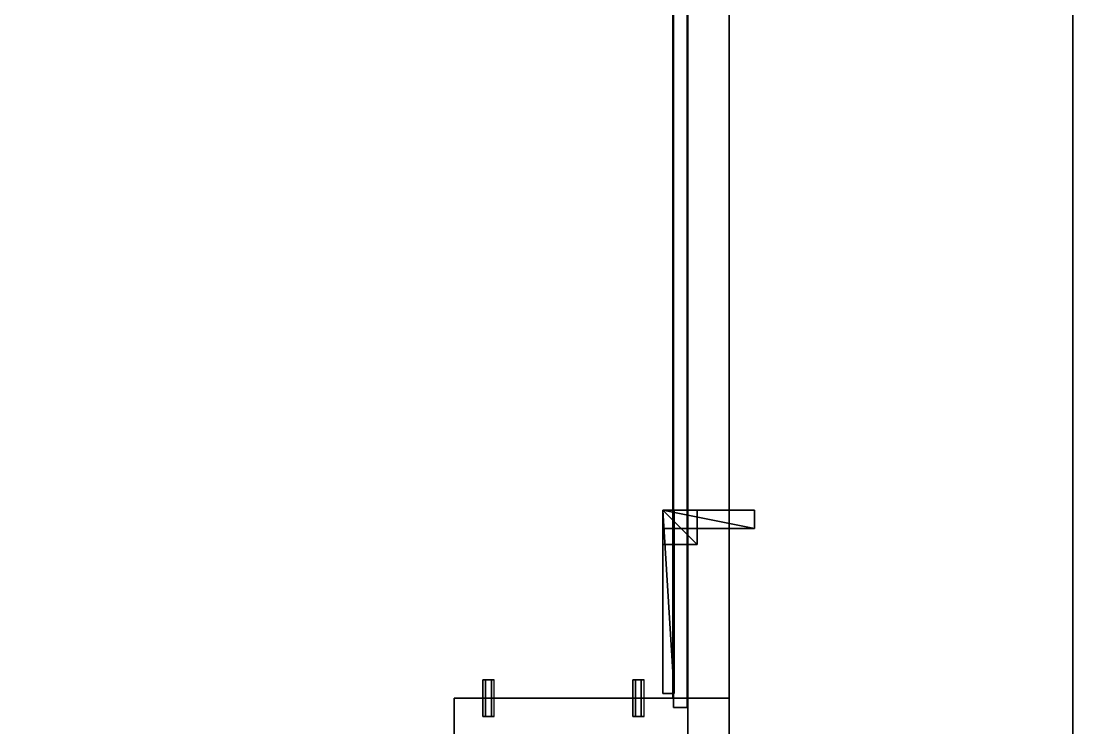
# Model space of a CAD drawing. Extents: x 0 to 4068, y -150 to 4325.
# Drawn here: x 3609 to 4068, y 125 to 433.5 of the extents above; entities that cross this region are included whole.
import ezdxf

# ---------------------------------------------------------------- set-up
doc = ezdxf.new("R2010")
doc.units = 0
for name, color, linetype in [('LAYER0', 7, 'CONTINUOUS'), ('LAYER197', 7, 'CONTINUOUS'), ('LAYER202', 7, 'CONTINUOUS'), ('LAYER219', 2, 'CONTINUOUS'), ('LAYER220', 7, 'CONTINUOUS'), ('LAYER221', 253, 'CONTINUOUS'), ('LAYER222', 253, 'CONTINUOUS'), ('LAYER223', 253, 'CONTINUOUS'), ('LAYER224', 253, 'CONTINUOUS'), ('LAYER225', 253, 'CONTINUOUS'), ('LAYER226', 253, 'CONTINUOUS'), ('LAYER235', 7, 'CONTINUOUS'), ('LAYER237', 7, 'CONTINUOUS'), ('LAYER241', 7, 'CONTINUOUS'), ('LAYER248', 254, 'CONTINUOUS'), ('LAYER249', 254, 'CONTINUOUS'), ('LAYER361', 7, 'CONTINUOUS'), ('LAYER40', 7, 'CONTINUOUS'), ('LAYER410', 45, 'CONTINUOUS'), ('LAYER411', 45, 'CONTINUOUS'), ('LAYER42', 7, 'CONTINUOUS'), ('LAYER44', 7, 'CONTINUOUS'), ('LAYER48', 7, 'CONTINUOUS'), ('LAYER51', 7, 'CONTINUOUS'), ('LAYER68', 2, 'CONTINUOUS'), ('LAYER69', 7, 'CONTINUOUS'), ('LAYER70', 253, 'CONTINUOUS'), ('LAYER71', 253, 'CONTINUOUS'), ('LAYER72', 253, 'CONTINUOUS'), ('LAYER73', 253, 'CONTINUOUS'), ('LAYER74', 253, 'CONTINUOUS'), ('LAYER75', 253, 'CONTINUOUS'), ('LAYER824', 45, 'CONTINUOUS'), ('LAYER84', 7, 'CONTINUOUS'), ('LAYER91', 254, 'CONTINUOUS'), ('LAYER92', 254, 'CONTINUOUS')]:
    doc.layers.add(name, color=color, linetype=linetype)

msp = doc.modelspace()

# ---------------------------------------------------------------- linework, layer by layer
at = {"layer": 'LAYER0', "invisible_edges": 1}
for points in [[(4068, 4325, -5), (0, -150, -5), (0, 4325, -5), (4068, 4325, -5)], [(0, -150, -5), (4068, 4325, -5), (4068, -150, -5), (0, -150, -5)], [(4068, -150), (0, 4325), (0, -150), (4068, -150)], [(0, 4325), (4068, -150), (4068, 4325), (0, 4325)], [(4068, 4325, -5), (4068, -150), (4068, -150, -5), (4068, 4325, -5)], [(4068, -150), (4068, 4325, -5), (4068, 4325), (4068, -150)]]:
    msp.add_3dface(points, dxfattribs=at)
at = {"layer": 'LAYER197', "invisible_edges": 1}
for points in [[(3518, 891, 169), (3918, 0, 169), (3918, 891, 169), (3518, 891, 169)], [(3918, 0, 169), (3518, 891, 169), (3518, 0, 169), (3918, 0, 169)], [(3518, 0, 151), (3918, 891, 151), (3918, 0, 151), (3518, 0, 151)], [(3918, 891, 151), (3518, 0, 151), (3518, 891, 151), (3918, 891, 151)], [(3918, 891, 151), (3918, 0, 169), (3918, 0, 151), (3918, 891, 151)], [(3918, 0, 169), (3918, 891, 151), (3918, 891, 169), (3918, 0, 169)]]:
    msp.add_3dface(points, dxfattribs=at)
at = {"layer": 'LAYER202', "invisible_edges": 1}
for points in [[(3918, 138, 169), (3798, 138, 875), (3918, 138, 875), (3918, 138, 169)], [(3798, 138, 875), (3918, 138, 169), (3798, 138, 169), (3798, 138, 875)], [(3918, 120, 875), (3798, 138, 875), (3798, 120, 875), (3918, 120, 875)], [(3798, 138, 875), (3918, 120, 875), (3918, 138, 875), (3798, 138, 875)], [(3798, 120, 169), (3798, 138, 875), (3798, 138, 169), (3798, 120, 169)], [(3798, 138, 875), (3798, 120, 169), (3798, 120, 875), (3798, 138, 875)], [(3918, 138, 169), (3798, 120, 169), (3798, 138, 169), (3918, 138, 169)], [(3798, 120, 169), (3918, 138, 169), (3918, 120, 169), (3798, 120, 169)], [(3918, 120, 875), (3918, 138, 169), (3918, 138, 875), (3918, 120, 875)], [(3918, 138, 169), (3918, 120, 875), (3918, 120, 169), (3918, 138, 169)]]:
    msp.add_3dface(points, dxfattribs=at)
at = {"layer": 'LAYER219'}
for points in [[(3889, 140, 834), (3894, 140, 834), (3889, 220, 834), (3889, 140, 834)], [(3889, 220, 834), (3894, 140, 834), (3894, 220, 834), (3889, 220, 834)], [(3889, 220, 834), (3894, 220, 834), (3889, 220, 811), (3889, 220, 834)], [(3889, 220, 811), (3894, 220, 834), (3894, 220, 811), (3889, 220, 811)], [(3889, 140, 834), (3889, 220, 834), (3889, 140, 811), (3889, 140, 834)], [(3889, 140, 811), (3889, 220, 834), (3889, 220, 811), (3889, 140, 811)], [(3889, 140, 811), (3889, 220, 811), (3894, 140, 811), (3889, 140, 811)], [(3894, 140, 811), (3889, 220, 811), (3894, 220, 811), (3894, 140, 811)], [(3894, 140, 811), (3894, 220, 811), (3894, 140, 834), (3894, 140, 811)], [(3894, 140, 834), (3894, 220, 811), (3894, 220, 834), (3894, 140, 834)], [(3889, 140, 811), (3894, 140, 811), (3889, 140, 834), (3889, 140, 811)], [(3889, 140, 834), (3894, 140, 811), (3894, 140, 834), (3889, 140, 834)]]:
    msp.add_3dface(points, dxfattribs=at)
at = {"layer": 'LAYER220', "invisible_edges": 1}
for points in [[(3889, 220, 811), (3889, 140, 834), (3889, 220, 834), (3889, 220, 811)], [(3889, 140, 834), (3889, 220, 811), (3889, 140, 811), (3889, 140, 834)], [(3894, 220, 834), (3889, 140, 834), (3894, 140, 834), (3894, 220, 834)], [(3889, 140, 834), (3894, 220, 834), (3889, 220, 834), (3889, 140, 834)], [(3889, 220, 811), (3894, 140, 811), (3889, 140, 811), (3889, 220, 811)], [(3894, 140, 811), (3889, 220, 811), (3894, 220, 811), (3894, 140, 811)], [(3894, 220, 834), (3889, 220, 811), (3889, 220, 834), (3894, 220, 834)], [(3889, 220, 811), (3894, 220, 834), (3894, 220, 811), (3889, 220, 811)], [(3894, 140, 811), (3894, 220, 834), (3894, 140, 834), (3894, 140, 811)], [(3894, 220, 834), (3894, 140, 811), (3894, 220, 811), (3894, 220, 834)], [(3894, 140, 811), (3889, 140, 834), (3889, 140, 811), (3894, 140, 811)], [(3889, 140, 834), (3894, 140, 811), (3894, 140, 834), (3889, 140, 834)]]:
    msp.add_3dface(points, dxfattribs=at)
at = {"layer": 'LAYER221'}
for points in [[(3889, 205, 834), (3904, 205, 834), (3889, 220, 834), (3889, 205, 834)], [(3889, 220, 834), (3904, 205, 834), (3904, 220, 834), (3889, 220, 834)], [(3889, 220, 834), (3904, 220, 834), (3889, 220, 819), (3889, 220, 834)], [(3889, 220, 819), (3904, 220, 834), (3904, 220, 819), (3889, 220, 819)], [(3889, 205, 834), (3889, 220, 834), (3889, 205, 819), (3889, 205, 834)], [(3889, 205, 819), (3889, 220, 834), (3889, 220, 819), (3889, 205, 819)], [(3889, 205, 819), (3889, 220, 819), (3904, 205, 819), (3889, 205, 819)], [(3904, 205, 819), (3889, 220, 819), (3904, 220, 819), (3904, 205, 819)], [(3904, 205, 819), (3904, 220, 819), (3904, 205, 834), (3904, 205, 819)], [(3904, 205, 834), (3904, 220, 819), (3904, 220, 834), (3904, 205, 834)], [(3889, 205, 819), (3904, 205, 819), (3889, 205, 834), (3889, 205, 819)], [(3889, 205, 834), (3904, 205, 819), (3904, 205, 834), (3889, 205, 834)]]:
    msp.add_3dface(points, dxfattribs=at)
at = {"layer": 'LAYER222'}
for points in [[(3889, 205, 834), (3904, 205, 834), (3889, 220, 834), (3889, 205, 834)], [(3889, 220, 834), (3904, 205, 834), (3904, 220, 834), (3889, 220, 834)], [(3889, 220, 834), (3904, 220, 834), (3889, 220, 819), (3889, 220, 834)], [(3889, 220, 819), (3904, 220, 834), (3904, 220, 819), (3889, 220, 819)], [(3889, 205, 834), (3889, 220, 834), (3889, 205, 819), (3889, 205, 834)], [(3889, 205, 819), (3889, 220, 834), (3889, 220, 819), (3889, 205, 819)], [(3889, 205, 819), (3889, 220, 819), (3904, 205, 819), (3889, 205, 819)], [(3904, 205, 819), (3889, 220, 819), (3904, 220, 819), (3904, 205, 819)], [(3904, 205, 819), (3904, 220, 819), (3904, 205, 834), (3904, 205, 819)], [(3904, 205, 834), (3904, 220, 819), (3904, 220, 834), (3904, 205, 834)], [(3889, 205, 819), (3904, 205, 819), (3889, 205, 834), (3889, 205, 819)], [(3889, 205, 834), (3904, 205, 819), (3904, 205, 834), (3889, 205, 834)]]:
    msp.add_3dface(points, dxfattribs=at)
at = {"layer": 'LAYER223'}
for points in [[(3889, 205, 834), (3904, 205, 834), (3889, 220, 834), (3889, 205, 834)], [(3889, 220, 834), (3904, 205, 834), (3904, 220, 834), (3889, 220, 834)], [(3889, 220, 834), (3904, 220, 834), (3889, 220, 819), (3889, 220, 834)], [(3889, 220, 819), (3904, 220, 834), (3904, 220, 819), (3889, 220, 819)], [(3889, 205, 834), (3889, 220, 834), (3889, 205, 819), (3889, 205, 834)], [(3889, 205, 819), (3889, 220, 834), (3889, 220, 819), (3889, 205, 819)], [(3889, 205, 819), (3889, 220, 819), (3904, 205, 819), (3889, 205, 819)], [(3904, 205, 819), (3889, 220, 819), (3904, 220, 819), (3904, 205, 819)], [(3904, 205, 819), (3904, 220, 819), (3904, 205, 834), (3904, 205, 819)], [(3904, 205, 834), (3904, 220, 819), (3904, 220, 834), (3904, 205, 834)], [(3889, 205, 819), (3904, 205, 819), (3889, 205, 834), (3889, 205, 819)], [(3889, 205, 834), (3904, 205, 819), (3904, 205, 834), (3889, 205, 834)]]:
    msp.add_3dface(points, dxfattribs=at)
at = {"layer": 'LAYER224'}
for points in [[(3889, 205, 834), (3904, 205, 834), (3889, 220, 834), (3889, 205, 834)], [(3889, 220, 834), (3904, 205, 834), (3904, 220, 834), (3889, 220, 834)], [(3889, 220, 834), (3904, 220, 834), (3889, 220, 819), (3889, 220, 834)], [(3889, 220, 819), (3904, 220, 834), (3904, 220, 819), (3889, 220, 819)], [(3889, 205, 834), (3889, 220, 834), (3889, 205, 819), (3889, 205, 834)], [(3889, 205, 819), (3889, 220, 834), (3889, 220, 819), (3889, 205, 819)], [(3889, 205, 819), (3889, 220, 819), (3904, 205, 819), (3889, 205, 819)], [(3904, 205, 819), (3889, 220, 819), (3904, 220, 819), (3904, 205, 819)], [(3904, 205, 819), (3904, 220, 819), (3904, 205, 834), (3904, 205, 819)], [(3904, 205, 834), (3904, 220, 819), (3904, 220, 834), (3904, 205, 834)], [(3889, 205, 819), (3904, 205, 819), (3889, 205, 834), (3889, 205, 819)], [(3889, 205, 834), (3904, 205, 819), (3904, 205, 834), (3889, 205, 834)]]:
    msp.add_3dface(points, dxfattribs=at)
at = {"layer": 'LAYER225'}
for points in [[(3889, 212, 834), (3929, 212, 834), (3889, 220, 834), (3889, 212, 834)], [(3889, 220, 834), (3929, 212, 834), (3929, 220, 834), (3889, 220, 834)], [(3889, 220, 834), (3929, 220, 834), (3889, 220, 826), (3889, 220, 834)], [(3889, 220, 826), (3929, 220, 834), (3929, 220, 826), (3889, 220, 826)], [(3889, 212, 834), (3889, 220, 834), (3889, 212, 826), (3889, 212, 834)], [(3889, 212, 826), (3889, 220, 834), (3889, 220, 826), (3889, 212, 826)], [(3889, 212, 826), (3889, 220, 826), (3929, 212, 826), (3889, 212, 826)], [(3929, 212, 826), (3889, 220, 826), (3929, 220, 826), (3929, 212, 826)], [(3929, 212, 826), (3929, 220, 826), (3929, 212, 834), (3929, 212, 826)], [(3929, 212, 834), (3929, 220, 826), (3929, 220, 834), (3929, 212, 834)], [(3889, 212, 826), (3929, 212, 826), (3889, 212, 834), (3889, 212, 826)], [(3889, 212, 834), (3929, 212, 826), (3929, 212, 834), (3889, 212, 834)]]:
    msp.add_3dface(points, dxfattribs=at)
at = {"layer": 'LAYER226'}
for points in [[(3889, 140, 834), (3894, 140, 834), (3889, 220, 834), (3889, 140, 834)], [(3889, 220, 834), (3894, 140, 834), (3894, 220, 834), (3889, 220, 834)], [(3889, 220, 834), (3894, 220, 834), (3889, 220, 818), (3889, 220, 834)], [(3889, 220, 818), (3894, 220, 834), (3894, 220, 818), (3889, 220, 818)], [(3889, 140, 834), (3889, 220, 834), (3889, 140, 818), (3889, 140, 834)], [(3889, 140, 818), (3889, 220, 834), (3889, 220, 818), (3889, 140, 818)], [(3889, 140, 818), (3889, 220, 818), (3894, 140, 818), (3889, 140, 818)], [(3894, 140, 818), (3889, 220, 818), (3894, 220, 818), (3894, 140, 818)], [(3894, 140, 818), (3894, 220, 818), (3894, 140, 834), (3894, 140, 818)], [(3894, 140, 834), (3894, 220, 818), (3894, 220, 834), (3894, 140, 834)], [(3889, 140, 818), (3894, 140, 818), (3889, 140, 834), (3889, 140, 818)], [(3889, 140, 834), (3894, 140, 818), (3894, 140, 834), (3889, 140, 834)]]:
    msp.add_3dface(points, dxfattribs=at)
at = {"layer": 'LAYER235', "invisible_edges": 1}
for points in [[(3893.7, 895, 874.5), (3899.7, 134, 874.5), (3899.7, 895, 874.5), (3893.7, 895, 874.5)], [(3899.7, 134, 874.5), (3893.7, 895, 874.5), (3893.7, 134, 874.5), (3899.7, 134, 874.5)], [(3893.7, 134, 165), (3899.7, 895, 165), (3899.7, 134, 165), (3893.7, 134, 165)], [(3899.7, 895, 165), (3893.7, 134, 165), (3893.7, 895, 165), (3899.7, 895, 165)], [(3893.7, 895, 874.5), (3893.7, 134, 165), (3893.7, 134, 874.5), (3893.7, 895, 874.5)], [(3893.7, 134, 165), (3893.7, 895, 874.5), (3893.7, 895, 165), (3893.7, 134, 165)], [(3899.7, 895, 165), (3899.7, 134, 874.5), (3899.7, 134, 165), (3899.7, 895, 165)], [(3899.7, 134, 874.5), (3899.7, 895, 165), (3899.7, 895, 874.5), (3899.7, 134, 874.5)], [(3893.7, 134, 165), (3899.7, 134, 874.5), (3893.7, 134, 874.5), (3893.7, 134, 165)], [(3899.7, 134, 874.5), (3893.7, 134, 165), (3899.7, 134, 165), (3899.7, 134, 874.5)]]:
    msp.add_3dface(points, dxfattribs=at)
at = {"layer": 'LAYER237', "invisible_edges": 1}
for points in [[(3900, 891, 874.5), (3918, 138, 874.5), (3918, 891, 874.5), (3900, 891, 874.5)], [(3918, 138, 874.5), (3900, 891, 874.5), (3900, 138, 874.5), (3918, 138, 874.5)], [(3900, 138, 754.5), (3918, 891, 754.5), (3918, 138, 754.5), (3900, 138, 754.5)], [(3918, 891, 754.5), (3900, 138, 754.5), (3900, 891, 754.5), (3918, 891, 754.5)], [(3900, 891, 874.5), (3900, 138, 754.5), (3900, 138, 874.5), (3900, 891, 874.5)], [(3900, 138, 754.5), (3900, 891, 874.5), (3900, 891, 754.5), (3900, 138, 754.5)], [(3918, 891, 754.5), (3918, 138, 874.5), (3918, 138, 754.5), (3918, 891, 754.5)], [(3918, 138, 874.5), (3918, 891, 754.5), (3918, 891, 874.5), (3918, 138, 874.5)], [(3900, 138, 754.5), (3918, 138, 874.5), (3900, 138, 874.5), (3900, 138, 754.5)], [(3918, 138, 874.5), (3900, 138, 754.5), (3918, 138, 754.5), (3918, 138, 874.5)]]:
    msp.add_3dface(points, dxfattribs=at)
at = {"layer": 'LAYER241'}
for points, invisible_edges in [([(3893.4, 891, 503.5), (3798, 138, 503.5), (3538, 891, 503.5), (3893.4, 891, 503.5)], 3), ([(3538, 891, 503.5), (3798, 138, 503.5), (3538, 380, 503.5), (3538, 891, 503.5)], 3), ([(3538, 891, 521.5), (3893.4, 138, 521.5), (3893.4, 891, 521.5), (3538, 891, 521.5)], 1), ([(3893.4, 138, 521.5), (3538, 891, 521.5), (3798, 138, 521.5), (3893.4, 138, 521.5)], 3), ([(3798, 138, 521.5), (3538, 891, 521.5), (3798, 24.6, 521.5), (3798, 138, 521.5)], 3), ([(3798, 24.6, 521.5), (3538, 891, 521.5), (3538, 380, 521.5), (3798, 24.6, 521.5)], 5), ([(3798, 138, 503.5), (3893.4, 891, 503.5), (3893.4, 138, 503.5), (3798, 138, 503.5)], 1), ([(3893.4, 138, 521.5), (3893.4, 891, 503.5), (3893.4, 891, 521.5), (3893.4, 138, 521.5)], 1), ([(3893.4, 891, 503.5), (3893.4, 138, 521.5), (3893.4, 138, 503.5), (3893.4, 891, 503.5)], 1), ([(3798, 138, 503.5), (3081, 24.6, 503.5), (3538, 380, 503.5), (3798, 138, 503.5)], 7), ([(3798, 24.6, 521.5), (3538, 380, 521.5), (3081, 24.6, 521.5), (3798, 24.6, 521.5)], 3), ([(3081, 24.6, 503.5), (3798, 138, 503.5), (3798, 24.6, 503.5), (3081, 24.6, 503.5)], 1), ([(3893.4, 138, 521.5), (3798, 138, 503.5), (3893.4, 138, 503.5), (3893.4, 138, 521.5)], 1), ([(3798, 138, 503.5), (3893.4, 138, 521.5), (3798, 138, 521.5), (3798, 138, 503.5)], 1), ([(3798, 24.6, 521.5), (3798, 138, 503.5), (3798, 138, 521.5), (3798, 24.6, 521.5)], 1), ([(3798, 138, 503.5), (3798, 24.6, 521.5), (3798, 24.6, 503.5), (3798, 138, 503.5)], 1)]:
    msp.add_3dface(points, dxfattribs=dict(at, invisible_edges=invisible_edges))
at = {"layer": 'LAYER248'}
for points in [[(3880.9, 146, 501), (3875.9, 146, 501), (3877.15, 146, 503.165), (3879.65, 146, 503.165)], [(3880.9, 146, 501), (3879.65, 146, 498.8349), (3877.15, 146, 498.8349), (3875.9, 146, 501)], [(3875.4, 138.05, 501), (3881.4, 138.05, 501), (3879.9, 138.05, 503.5981), (3876.9, 138.05, 503.5981)], [(3875.4, 138.05, 501), (3881.4, 138.05, 501), (3879.9, 138.05, 498.4019), (3876.9, 138.05, 498.4019)], [(3875.4, 137.95, 501), (3881.4, 137.95, 501), (3879.9, 137.95, 503.5981), (3876.9, 137.95, 503.5981)], [(3875.4, 137.95, 501), (3881.4, 137.95, 501), (3879.9, 137.95, 498.4019), (3876.9, 137.95, 498.4019)], [(3880.9, 130, 501), (3875.9, 130, 501), (3877.15, 130, 503.165), (3879.65, 130, 503.165)], [(3880.9, 130, 501), (3879.65, 130, 498.8349), (3877.15, 130, 498.8349), (3875.9, 130, 501)]]:
    msp.add_3dface(points, dxfattribs=at)
at = {"layer": 'LAYER249'}
for points in [[(3815.5, 146, 501), (3810.5, 146, 501), (3811.75, 146, 503.165), (3814.25, 146, 503.165)], [(3815.5, 146, 501), (3814.25, 146, 498.8349), (3811.75, 146, 498.8349), (3810.5, 146, 501)], [(3810, 138.05, 501), (3816, 138.05, 501), (3814.5, 138.05, 503.5981), (3811.5, 138.05, 503.5981)], [(3810, 138.05, 501), (3816, 138.05, 501), (3814.5, 138.05, 498.4019), (3811.5, 138.05, 498.4019)], [(3810, 137.95, 501), (3816, 137.95, 501), (3814.5, 137.95, 503.5981), (3811.5, 137.95, 503.5981)], [(3810, 137.95, 501), (3816, 137.95, 501), (3814.5, 137.95, 498.4019), (3811.5, 137.95, 498.4019)], [(3815.5, 130, 501), (3810.5, 130, 501), (3811.75, 130, 503.165), (3814.25, 130, 503.165)], [(3815.5, 130, 501), (3814.25, 130, 498.8349), (3811.75, 130, 498.8349), (3810.5, 130, 501)]]:
    msp.add_3dface(points, dxfattribs=at)
at = {"layer": 'LAYER361', "invisible_edges": 1}
for points in [[(4068, 1571), (3918, 0), (3918, 1439), (4068, 1571)], [(3918, 0), (4068, 1571), (4068, -150), (3918, 0)], [(3918, 1439, 2410), (4068, -150, 2410), (4068, 1571, 2410), (3918, 1439, 2410)], [(4068, 1571), (4068, -150, 2410), (4068, -150), (4068, 1571)], [(4068, -150, 2410), (4068, 1571), (4068, 1571, 2410), (4068, -150, 2410)], [(3918, 1439, 2410), (3918, 0), (3918, 0, 2410), (3918, 1439, 2410)], [(3918, 0), (3918, 1439, 2410), (3918, 1439), (3918, 0)], [(4068, -150, 2410), (3918, 1439, 2410), (3918, 0, 2410), (4068, -150, 2410)]]:
    msp.add_3dface(points, dxfattribs=at)
at = {"layer": 'LAYER40', "invisible_edges": 1}
for points in [[(3900, 891, 2341), (3918, 138, 2341), (3918, 891, 2341), (3900, 891, 2341)], [(3918, 138, 2341), (3900, 891, 2341), (3900, 138, 2341), (3918, 138, 2341)], [(3900, 138, 2221), (3918, 891, 2221), (3918, 138, 2221), (3900, 138, 2221)], [(3918, 891, 2221), (3900, 138, 2221), (3900, 891, 2221), (3918, 891, 2221)], [(3900, 891, 2341), (3900, 138, 2221), (3900, 138, 2341), (3900, 891, 2341)], [(3900, 138, 2221), (3900, 891, 2341), (3900, 891, 2221), (3900, 138, 2221)], [(3918, 891, 2221), (3918, 138, 2341), (3918, 138, 2221), (3918, 891, 2221)], [(3918, 138, 2341), (3918, 891, 2221), (3918, 891, 2341), (3918, 138, 2341)], [(3900, 138, 2221), (3918, 138, 2341), (3900, 138, 2341), (3900, 138, 2221)], [(3918, 138, 2341), (3900, 138, 2221), (3918, 138, 2221), (3918, 138, 2341)]]:
    msp.add_3dface(points, dxfattribs=at)
at = {"layer": 'LAYER410', "invisible_edges": 1}
for points in [[(3900, 0, 893), (3918, 891, 893), (3918, 0, 893), (3900, 0, 893)], [(3918, 891, 893), (3900, 0, 893), (3900, 891, 893), (3918, 891, 893)], [(3900, 891, 1682), (3918, 0, 1682), (3918, 891, 1682), (3900, 891, 1682)], [(3918, 0, 1682), (3900, 891, 1682), (3900, 0, 1682), (3918, 0, 1682)], [(3900, 0, 893), (3900, 891, 1682), (3900, 891, 893), (3900, 0, 893)], [(3900, 891, 1682), (3900, 0, 893), (3900, 0, 1682), (3900, 891, 1682)], [(3918, 0, 1682), (3918, 891, 893), (3918, 891, 1682), (3918, 0, 1682)], [(3918, 891, 893), (3918, 0, 1682), (3918, 0, 893), (3918, 891, 893)]]:
    msp.add_3dface(points, dxfattribs=at)
at = {"layer": 'LAYER411', "invisible_edges": 1}
for points in [[(3495, 0, 1700), (3918, 909, 1700), (3495, 909, 1700), (3495, 0, 1700)], [(3918, 909, 1700), (3495, 0, 1700), (3918, 0, 1700), (3918, 909, 1700)], [(3918, 0, 1682), (3495, 909, 1682), (3918, 909, 1682), (3918, 0, 1682)], [(3495, 909, 1682), (3918, 0, 1682), (3495, 0, 1682), (3495, 909, 1682)], [(3918, 0, 1682), (3918, 909, 1700), (3918, 0, 1700), (3918, 0, 1682)], [(3918, 909, 1700), (3918, 0, 1682), (3918, 909, 1682), (3918, 909, 1700)]]:
    msp.add_3dface(points, dxfattribs=at)
at = {"layer": 'LAYER42', "invisible_edges": 1}
for points in [[(3518, 891, 2359), (3918, 0, 2359), (3918, 891, 2359), (3518, 891, 2359)], [(3918, 0, 2359), (3518, 891, 2359), (3518, 0, 2359), (3918, 0, 2359)], [(3518, 0, 2341), (3918, 891, 2341), (3918, 0, 2341), (3518, 0, 2341)], [(3918, 891, 2341), (3518, 0, 2341), (3518, 891, 2341), (3918, 891, 2341)], [(3918, 891, 2341), (3918, 0, 2359), (3918, 0, 2341), (3918, 891, 2341)], [(3918, 0, 2359), (3918, 891, 2341), (3918, 891, 2359), (3918, 0, 2359)]]:
    msp.add_3dface(points, dxfattribs=at)
at = {"layer": 'LAYER44', "invisible_edges": 1}
for points in [[(3518, 891, 1719), (3918, 0, 1719), (3918, 891, 1719), (3518, 891, 1719)], [(3918, 0, 1719), (3518, 891, 1719), (3518, 0, 1719), (3918, 0, 1719)], [(3518, 0, 1701), (3918, 891, 1701), (3918, 0, 1701), (3518, 0, 1701)], [(3918, 891, 1701), (3518, 0, 1701), (3518, 891, 1701), (3918, 891, 1701)], [(3918, 891, 1701), (3918, 0, 1719), (3918, 0, 1701), (3918, 891, 1701)], [(3918, 0, 1719), (3918, 891, 1701), (3918, 891, 1719), (3918, 0, 1719)]]:
    msp.add_3dface(points, dxfattribs=at)
at = {"layer": 'LAYER48', "invisible_edges": 1}
for points in [[(3893.7, 895, 2345), (3899.7, 134, 2345), (3899.7, 895, 2345), (3893.7, 895, 2345)], [(3899.7, 134, 2345), (3893.7, 895, 2345), (3893.7, 134, 2345), (3899.7, 134, 2345)], [(3893.7, 134, 1715), (3899.7, 895, 1715), (3899.7, 134, 1715), (3893.7, 134, 1715)], [(3899.7, 895, 1715), (3893.7, 134, 1715), (3893.7, 895, 1715), (3899.7, 895, 1715)], [(3893.7, 895, 2345), (3893.7, 134, 1715), (3893.7, 134, 2345), (3893.7, 895, 2345)], [(3893.7, 134, 1715), (3893.7, 895, 2345), (3893.7, 895, 1715), (3893.7, 134, 1715)], [(3899.7, 895, 1715), (3899.7, 134, 2345), (3899.7, 134, 1715), (3899.7, 895, 1715)], [(3899.7, 134, 2345), (3899.7, 895, 1715), (3899.7, 895, 2345), (3899.7, 134, 2345)], [(3893.7, 134, 1715), (3899.7, 134, 2345), (3893.7, 134, 2345), (3893.7, 134, 1715)], [(3899.7, 134, 2345), (3893.7, 134, 1715), (3899.7, 134, 1715), (3899.7, 134, 2345)]]:
    msp.add_3dface(points, dxfattribs=at)
at = {"layer": 'LAYER51', "invisible_edges": 1}
for points in [[(3918, 138, 1719), (3798, 138, 2341), (3918, 138, 2341), (3918, 138, 1719)], [(3798, 138, 2341), (3918, 138, 1719), (3798, 138, 1719), (3798, 138, 2341)], [(3918, 120, 2341), (3798, 138, 2341), (3798, 120, 2341), (3918, 120, 2341)], [(3798, 138, 2341), (3918, 120, 2341), (3918, 138, 2341), (3798, 138, 2341)], [(3798, 120, 1719), (3798, 138, 2341), (3798, 138, 1719), (3798, 120, 1719)], [(3798, 138, 2341), (3798, 120, 1719), (3798, 120, 2341), (3798, 138, 2341)], [(3918, 138, 1719), (3798, 120, 1719), (3798, 138, 1719), (3918, 138, 1719)], [(3798, 120, 1719), (3918, 138, 1719), (3918, 120, 1719), (3798, 120, 1719)], [(3918, 120, 2341), (3918, 138, 1719), (3918, 138, 2341), (3918, 120, 2341)], [(3918, 138, 1719), (3918, 120, 2341), (3918, 120, 1719), (3918, 138, 1719)]]:
    msp.add_3dface(points, dxfattribs=at)
at = {"layer": 'LAYER68'}
for points in [[(3889, 140, 2318), (3894, 140, 2318), (3889, 220, 2318), (3889, 140, 2318)], [(3889, 220, 2318), (3894, 140, 2318), (3894, 220, 2318), (3889, 220, 2318)], [(3889, 220, 2318), (3894, 220, 2318), (3889, 220, 2295), (3889, 220, 2318)], [(3889, 220, 2295), (3894, 220, 2318), (3894, 220, 2295), (3889, 220, 2295)], [(3889, 140, 2318), (3889, 220, 2318), (3889, 140, 2295), (3889, 140, 2318)], [(3889, 140, 2295), (3889, 220, 2318), (3889, 220, 2295), (3889, 140, 2295)], [(3889, 140, 2295), (3889, 220, 2295), (3894, 140, 2295), (3889, 140, 2295)], [(3894, 140, 2295), (3889, 220, 2295), (3894, 220, 2295), (3894, 140, 2295)], [(3894, 140, 2295), (3894, 220, 2295), (3894, 140, 2318), (3894, 140, 2295)], [(3894, 140, 2318), (3894, 220, 2295), (3894, 220, 2318), (3894, 140, 2318)], [(3889, 140, 2295), (3894, 140, 2295), (3889, 140, 2318), (3889, 140, 2295)], [(3889, 140, 2318), (3894, 140, 2295), (3894, 140, 2318), (3889, 140, 2318)]]:
    msp.add_3dface(points, dxfattribs=at)
at = {"layer": 'LAYER69', "invisible_edges": 1}
for points in [[(3889, 220, 2295), (3889, 140, 2318), (3889, 220, 2318), (3889, 220, 2295)], [(3889, 140, 2318), (3889, 220, 2295), (3889, 140, 2295), (3889, 140, 2318)], [(3894, 220, 2318), (3889, 140, 2318), (3894, 140, 2318), (3894, 220, 2318)], [(3889, 140, 2318), (3894, 220, 2318), (3889, 220, 2318), (3889, 140, 2318)], [(3889, 220, 2295), (3894, 140, 2295), (3889, 140, 2295), (3889, 220, 2295)], [(3894, 140, 2295), (3889, 220, 2295), (3894, 220, 2295), (3894, 140, 2295)], [(3894, 220, 2318), (3889, 220, 2295), (3889, 220, 2318), (3894, 220, 2318)], [(3889, 220, 2295), (3894, 220, 2318), (3894, 220, 2295), (3889, 220, 2295)], [(3894, 140, 2295), (3894, 220, 2318), (3894, 140, 2318), (3894, 140, 2295)], [(3894, 220, 2318), (3894, 140, 2295), (3894, 220, 2295), (3894, 220, 2318)], [(3894, 140, 2295), (3889, 140, 2318), (3889, 140, 2295), (3894, 140, 2295)], [(3889, 140, 2318), (3894, 140, 2295), (3894, 140, 2318), (3889, 140, 2318)]]:
    msp.add_3dface(points, dxfattribs=at)
at = {"layer": 'LAYER70'}
for points in [[(3889, 205, 2318), (3904, 205, 2318), (3889, 220, 2318), (3889, 205, 2318)], [(3889, 220, 2318), (3904, 205, 2318), (3904, 220, 2318), (3889, 220, 2318)], [(3889, 220, 2318), (3904, 220, 2318), (3889, 220, 2303), (3889, 220, 2318)], [(3889, 220, 2303), (3904, 220, 2318), (3904, 220, 2303), (3889, 220, 2303)], [(3889, 205, 2318), (3889, 220, 2318), (3889, 205, 2303), (3889, 205, 2318)], [(3889, 205, 2303), (3889, 220, 2318), (3889, 220, 2303), (3889, 205, 2303)], [(3889, 205, 2303), (3889, 220, 2303), (3904, 205, 2303), (3889, 205, 2303)], [(3904, 205, 2303), (3889, 220, 2303), (3904, 220, 2303), (3904, 205, 2303)], [(3904, 205, 2303), (3904, 220, 2303), (3904, 205, 2318), (3904, 205, 2303)], [(3904, 205, 2318), (3904, 220, 2303), (3904, 220, 2318), (3904, 205, 2318)], [(3889, 205, 2303), (3904, 205, 2303), (3889, 205, 2318), (3889, 205, 2303)], [(3889, 205, 2318), (3904, 205, 2303), (3904, 205, 2318), (3889, 205, 2318)]]:
    msp.add_3dface(points, dxfattribs=at)
at = {"layer": 'LAYER71'}
for points in [[(3889, 205, 2318), (3904, 205, 2318), (3889, 220, 2318), (3889, 205, 2318)], [(3889, 220, 2318), (3904, 205, 2318), (3904, 220, 2318), (3889, 220, 2318)], [(3889, 220, 2318), (3904, 220, 2318), (3889, 220, 2303), (3889, 220, 2318)], [(3889, 220, 2303), (3904, 220, 2318), (3904, 220, 2303), (3889, 220, 2303)], [(3889, 205, 2318), (3889, 220, 2318), (3889, 205, 2303), (3889, 205, 2318)], [(3889, 205, 2303), (3889, 220, 2318), (3889, 220, 2303), (3889, 205, 2303)], [(3889, 205, 2303), (3889, 220, 2303), (3904, 205, 2303), (3889, 205, 2303)], [(3904, 205, 2303), (3889, 220, 2303), (3904, 220, 2303), (3904, 205, 2303)], [(3904, 205, 2303), (3904, 220, 2303), (3904, 205, 2318), (3904, 205, 2303)], [(3904, 205, 2318), (3904, 220, 2303), (3904, 220, 2318), (3904, 205, 2318)], [(3889, 205, 2303), (3904, 205, 2303), (3889, 205, 2318), (3889, 205, 2303)], [(3889, 205, 2318), (3904, 205, 2303), (3904, 205, 2318), (3889, 205, 2318)]]:
    msp.add_3dface(points, dxfattribs=at)
at = {"layer": 'LAYER72'}
for points in [[(3889, 205, 2318), (3904, 205, 2318), (3889, 220, 2318), (3889, 205, 2318)], [(3889, 220, 2318), (3904, 205, 2318), (3904, 220, 2318), (3889, 220, 2318)], [(3889, 220, 2318), (3904, 220, 2318), (3889, 220, 2303), (3889, 220, 2318)], [(3889, 220, 2303), (3904, 220, 2318), (3904, 220, 2303), (3889, 220, 2303)], [(3889, 205, 2318), (3889, 220, 2318), (3889, 205, 2303), (3889, 205, 2318)], [(3889, 205, 2303), (3889, 220, 2318), (3889, 220, 2303), (3889, 205, 2303)], [(3889, 205, 2303), (3889, 220, 2303), (3904, 205, 2303), (3889, 205, 2303)], [(3904, 205, 2303), (3889, 220, 2303), (3904, 220, 2303), (3904, 205, 2303)], [(3904, 205, 2303), (3904, 220, 2303), (3904, 205, 2318), (3904, 205, 2303)], [(3904, 205, 2318), (3904, 220, 2303), (3904, 220, 2318), (3904, 205, 2318)], [(3889, 205, 2303), (3904, 205, 2303), (3889, 205, 2318), (3889, 205, 2303)], [(3889, 205, 2318), (3904, 205, 2303), (3904, 205, 2318), (3889, 205, 2318)]]:
    msp.add_3dface(points, dxfattribs=at)
at = {"layer": 'LAYER73'}
for points in [[(3889, 205, 2318), (3904, 205, 2318), (3889, 220, 2318), (3889, 205, 2318)], [(3889, 220, 2318), (3904, 205, 2318), (3904, 220, 2318), (3889, 220, 2318)], [(3889, 220, 2318), (3904, 220, 2318), (3889, 220, 2303), (3889, 220, 2318)], [(3889, 220, 2303), (3904, 220, 2318), (3904, 220, 2303), (3889, 220, 2303)], [(3889, 205, 2318), (3889, 220, 2318), (3889, 205, 2303), (3889, 205, 2318)], [(3889, 205, 2303), (3889, 220, 2318), (3889, 220, 2303), (3889, 205, 2303)], [(3889, 205, 2303), (3889, 220, 2303), (3904, 205, 2303), (3889, 205, 2303)], [(3904, 205, 2303), (3889, 220, 2303), (3904, 220, 2303), (3904, 205, 2303)], [(3904, 205, 2303), (3904, 220, 2303), (3904, 205, 2318), (3904, 205, 2303)], [(3904, 205, 2318), (3904, 220, 2303), (3904, 220, 2318), (3904, 205, 2318)], [(3889, 205, 2303), (3904, 205, 2303), (3889, 205, 2318), (3889, 205, 2303)], [(3889, 205, 2318), (3904, 205, 2303), (3904, 205, 2318), (3889, 205, 2318)]]:
    msp.add_3dface(points, dxfattribs=at)
at = {"layer": 'LAYER74'}
for points in [[(3889, 212, 2318), (3929, 212, 2318), (3889, 220, 2318), (3889, 212, 2318)], [(3889, 220, 2318), (3929, 212, 2318), (3929, 220, 2318), (3889, 220, 2318)], [(3889, 220, 2318), (3929, 220, 2318), (3889, 220, 2310), (3889, 220, 2318)], [(3889, 220, 2310), (3929, 220, 2318), (3929, 220, 2310), (3889, 220, 2310)], [(3889, 212, 2318), (3889, 220, 2318), (3889, 212, 2310), (3889, 212, 2318)], [(3889, 212, 2310), (3889, 220, 2318), (3889, 220, 2310), (3889, 212, 2310)], [(3889, 212, 2310), (3889, 220, 2310), (3929, 212, 2310), (3889, 212, 2310)], [(3929, 212, 2310), (3889, 220, 2310), (3929, 220, 2310), (3929, 212, 2310)], [(3929, 212, 2310), (3929, 220, 2310), (3929, 212, 2318), (3929, 212, 2310)], [(3929, 212, 2318), (3929, 220, 2310), (3929, 220, 2318), (3929, 212, 2318)], [(3889, 212, 2310), (3929, 212, 2310), (3889, 212, 2318), (3889, 212, 2310)], [(3889, 212, 2318), (3929, 212, 2310), (3929, 212, 2318), (3889, 212, 2318)]]:
    msp.add_3dface(points, dxfattribs=at)
at = {"layer": 'LAYER75'}
for points in [[(3889, 140, 2318), (3894, 140, 2318), (3889, 220, 2318), (3889, 140, 2318)], [(3889, 220, 2318), (3894, 140, 2318), (3894, 220, 2318), (3889, 220, 2318)], [(3889, 220, 2318), (3894, 220, 2318), (3889, 220, 2302), (3889, 220, 2318)], [(3889, 220, 2302), (3894, 220, 2318), (3894, 220, 2302), (3889, 220, 2302)], [(3889, 140, 2318), (3889, 220, 2318), (3889, 140, 2302), (3889, 140, 2318)], [(3889, 140, 2302), (3889, 220, 2318), (3889, 220, 2302), (3889, 140, 2302)], [(3889, 140, 2302), (3889, 220, 2302), (3894, 140, 2302), (3889, 140, 2302)], [(3894, 140, 2302), (3889, 220, 2302), (3894, 220, 2302), (3894, 140, 2302)], [(3894, 140, 2302), (3894, 220, 2302), (3894, 140, 2318), (3894, 140, 2302)], [(3894, 140, 2318), (3894, 220, 2302), (3894, 220, 2318), (3894, 140, 2318)], [(3889, 140, 2302), (3894, 140, 2302), (3889, 140, 2318), (3889, 140, 2302)], [(3889, 140, 2318), (3894, 140, 2302), (3894, 140, 2318), (3889, 140, 2318)]]:
    msp.add_3dface(points, dxfattribs=at)
at = {"layer": 'LAYER824', "invisible_edges": 1}
for points in [[(3495, 909, 875), (3918, 0, 875), (3495, 0, 875), (3495, 909, 875)], [(3918, 0, 875), (3495, 909, 875), (3918, 909, 875), (3918, 0, 875)], [(3918, 909, 893), (3495, 0, 893), (3918, 0, 893), (3918, 909, 893)], [(3495, 0, 893), (3918, 909, 893), (3495, 909, 893), (3495, 0, 893)], [(3918, 909, 893), (3918, 0, 875), (3918, 909, 875), (3918, 909, 893)], [(3918, 0, 875), (3918, 909, 893), (3918, 0, 893), (3918, 0, 875)]]:
    msp.add_3dface(points, dxfattribs=at)
at = {"layer": 'LAYER84'}
for points, invisible_edges in [([(3893.4, 891, 2021), (3798, 138, 2021), (3538, 891, 2021), (3893.4, 891, 2021)], 3), ([(3538, 891, 2021), (3798, 138, 2021), (3538, 380, 2021), (3538, 891, 2021)], 3), ([(3538, 891, 2039), (3893.4, 138, 2039), (3893.4, 891, 2039), (3538, 891, 2039)], 1), ([(3893.4, 138, 2039), (3538, 891, 2039), (3798, 138, 2039), (3893.4, 138, 2039)], 3), ([(3798, 138, 2039), (3538, 891, 2039), (3798, 24.6, 2039), (3798, 138, 2039)], 3), ([(3798, 24.6, 2039), (3538, 891, 2039), (3538, 380, 2039), (3798, 24.6, 2039)], 5), ([(3798, 138, 2021), (3893.4, 891, 2021), (3893.4, 138, 2021), (3798, 138, 2021)], 1), ([(3893.4, 138, 2039), (3893.4, 891, 2021), (3893.4, 891, 2039), (3893.4, 138, 2039)], 1), ([(3893.4, 891, 2021), (3893.4, 138, 2039), (3893.4, 138, 2021), (3893.4, 891, 2021)], 1), ([(3798, 138, 2021), (3081, 24.6, 2021), (3538, 380, 2021), (3798, 138, 2021)], 7), ([(3798, 24.6, 2039), (3538, 380, 2039), (3081, 24.6, 2039), (3798, 24.6, 2039)], 3), ([(3081, 24.6, 2021), (3798, 138, 2021), (3798, 24.6, 2021), (3081, 24.6, 2021)], 1), ([(3893.4, 138, 2039), (3798, 138, 2021), (3893.4, 138, 2021), (3893.4, 138, 2039)], 1), ([(3798, 138, 2021), (3893.4, 138, 2039), (3798, 138, 2039), (3798, 138, 2021)], 1), ([(3798, 24.6, 2039), (3798, 138, 2021), (3798, 138, 2039), (3798, 24.6, 2039)], 1), ([(3798, 138, 2021), (3798, 24.6, 2039), (3798, 24.6, 2021), (3798, 138, 2021)], 1)]:
    msp.add_3dface(points, dxfattribs=dict(at, invisible_edges=invisible_edges))
at = {"layer": 'LAYER91'}
for points in [[(3880.9, 146, 2018.5), (3875.9, 146, 2018.5), (3877.15, 146, 2020.665), (3879.65, 146, 2020.665)], [(3880.9, 146, 2018.5), (3879.65, 146, 2016.335), (3877.15, 146, 2016.335), (3875.9, 146, 2018.5)], [(3875.4, 138.05, 2018.5), (3881.4, 138.05, 2018.5), (3879.9, 138.05, 2021.098), (3876.9, 138.05, 2021.098)], [(3875.4, 138.05, 2018.5), (3881.4, 138.05, 2018.5), (3879.9, 138.05, 2015.902), (3876.9, 138.05, 2015.902)], [(3875.4, 137.95, 2018.5), (3881.4, 137.95, 2018.5), (3879.9, 137.95, 2021.098), (3876.9, 137.95, 2021.098)], [(3875.4, 137.95, 2018.5), (3881.4, 137.95, 2018.5), (3879.9, 137.95, 2015.902), (3876.9, 137.95, 2015.902)], [(3880.9, 130, 2018.5), (3875.9, 130, 2018.5), (3877.15, 130, 2020.665), (3879.65, 130, 2020.665)], [(3880.9, 130, 2018.5), (3879.65, 130, 2016.335), (3877.15, 130, 2016.335), (3875.9, 130, 2018.5)]]:
    msp.add_3dface(points, dxfattribs=at)
at = {"layer": 'LAYER92'}
for points in [[(3815.5, 146, 2018.5), (3810.5, 146, 2018.5), (3811.75, 146, 2020.665), (3814.25, 146, 2020.665)], [(3815.5, 146, 2018.5), (3814.25, 146, 2016.335), (3811.75, 146, 2016.335), (3810.5, 146, 2018.5)], [(3810, 138.05, 2018.5), (3816, 138.05, 2018.5), (3814.5, 138.05, 2021.098), (3811.5, 138.05, 2021.098)], [(3810, 138.05, 2018.5), (3816, 138.05, 2018.5), (3814.5, 138.05, 2015.902), (3811.5, 138.05, 2015.902)], [(3810, 137.95, 2018.5), (3816, 137.95, 2018.5), (3814.5, 137.95, 2021.098), (3811.5, 137.95, 2021.098)], [(3810, 137.95, 2018.5), (3816, 137.95, 2018.5), (3814.5, 137.95, 2015.902), (3811.5, 137.95, 2015.902)], [(3815.5, 130, 2018.5), (3810.5, 130, 2018.5), (3811.75, 130, 2020.665), (3814.25, 130, 2020.665)], [(3815.5, 130, 2018.5), (3814.25, 130, 2016.335), (3811.75, 130, 2016.335), (3810.5, 130, 2018.5)]]:
    msp.add_3dface(points, dxfattribs=at)

# ---------------------------------------------------------------- meshes
at = {"layer": 'LAYER248'}
mesh = msp.add_polymesh((2, 6), dxfattribs=dict(at, n_close=True))
for k, corner in enumerate([(3880.9, 146, 501), (3879.65, 146, 503.165), (3877.15, 146, 503.165), (3875.9, 146, 501), (3877.15, 146, 498.8349), (3879.65, 146, 498.8349), (3880.9, 130, 501), (3879.65, 130, 503.165), (3877.15, 130, 503.165), (3875.9, 130, 501), (3877.15, 130, 498.8349), (3879.65, 130, 498.8349)]):
    mesh.set_mesh_vertex(divmod(k, 6), corner)
mesh = msp.add_polymesh((2, 6), dxfattribs=dict(at, n_close=True))
for k, corner in enumerate([(3881.4, 138.05, 501), (3879.9, 138.05, 503.5981), (3876.9, 138.05, 503.5981), (3875.4, 138.05, 501), (3876.9, 138.05, 498.4019), (3879.9, 138.05, 498.4019), (3881.4, 137.95, 501), (3879.9, 137.95, 503.5981), (3876.9, 137.95, 503.5981), (3875.4, 137.95, 501), (3876.9, 137.95, 498.4019), (3879.9, 137.95, 498.4019)]):
    mesh.set_mesh_vertex(divmod(k, 6), corner)
at = {"layer": 'LAYER249'}
mesh = msp.add_polymesh((2, 6), dxfattribs=dict(at, n_close=True))
for k, corner in enumerate([(3815.5, 146, 501), (3814.25, 146, 503.165), (3811.75, 146, 503.165), (3810.5, 146, 501), (3811.75, 146, 498.8349), (3814.25, 146, 498.8349), (3815.5, 130, 501), (3814.25, 130, 503.165), (3811.75, 130, 503.165), (3810.5, 130, 501), (3811.75, 130, 498.8349), (3814.25, 130, 498.8349)]):
    mesh.set_mesh_vertex(divmod(k, 6), corner)
mesh = msp.add_polymesh((2, 6), dxfattribs=dict(at, n_close=True))
for k, corner in enumerate([(3816, 138.05, 501), (3814.5, 138.05, 503.5981), (3811.5, 138.05, 503.5981), (3810, 138.05, 501), (3811.5, 138.05, 498.4019), (3814.5, 138.05, 498.4019), (3816, 137.95, 501), (3814.5, 137.95, 503.5981), (3811.5, 137.95, 503.5981), (3810, 137.95, 501), (3811.5, 137.95, 498.4019), (3814.5, 137.95, 498.4019)]):
    mesh.set_mesh_vertex(divmod(k, 6), corner)
at = {"layer": 'LAYER91'}
mesh = msp.add_polymesh((2, 6), dxfattribs=dict(at, n_close=True))
for k, corner in enumerate([(3880.9, 146, 2018.5), (3879.65, 146, 2020.665), (3877.15, 146, 2020.665), (3875.9, 146, 2018.5), (3877.15, 146, 2016.335), (3879.65, 146, 2016.335), (3880.9, 130, 2018.5), (3879.65, 130, 2020.665), (3877.15, 130, 2020.665), (3875.9, 130, 2018.5), (3877.15, 130, 2016.335), (3879.65, 130, 2016.335)]):
    mesh.set_mesh_vertex(divmod(k, 6), corner)
mesh = msp.add_polymesh((2, 6), dxfattribs=dict(at, n_close=True))
for k, corner in enumerate([(3881.4, 138.05, 2018.5), (3879.9, 138.05, 2021.098), (3876.9, 138.05, 2021.098), (3875.4, 138.05, 2018.5), (3876.9, 138.05, 2015.902), (3879.9, 138.05, 2015.902), (3881.4, 137.95, 2018.5), (3879.9, 137.95, 2021.098), (3876.9, 137.95, 2021.098), (3875.4, 137.95, 2018.5), (3876.9, 137.95, 2015.902), (3879.9, 137.95, 2015.902)]):
    mesh.set_mesh_vertex(divmod(k, 6), corner)
at = {"layer": 'LAYER92'}
mesh = msp.add_polymesh((2, 6), dxfattribs=dict(at, n_close=True))
for k, corner in enumerate([(3815.5, 146, 2018.5), (3814.25, 146, 2020.665), (3811.75, 146, 2020.665), (3810.5, 146, 2018.5), (3811.75, 146, 2016.335), (3814.25, 146, 2016.335), (3815.5, 130, 2018.5), (3814.25, 130, 2020.665), (3811.75, 130, 2020.665), (3810.5, 130, 2018.5), (3811.75, 130, 2016.335), (3814.25, 130, 2016.335)]):
    mesh.set_mesh_vertex(divmod(k, 6), corner)
mesh = msp.add_polymesh((2, 6), dxfattribs=dict(at, n_close=True))
for k, corner in enumerate([(3816, 138.05, 2018.5), (3814.5, 138.05, 2021.098), (3811.5, 138.05, 2021.098), (3810, 138.05, 2018.5), (3811.5, 138.05, 2015.902), (3814.5, 138.05, 2015.902), (3816, 137.95, 2018.5), (3814.5, 137.95, 2021.098), (3811.5, 137.95, 2021.098), (3810, 137.95, 2018.5), (3811.5, 137.95, 2015.902), (3814.5, 137.95, 2015.902)]):
    mesh.set_mesh_vertex(divmod(k, 6), corner)

doc.saveas('drawing.dxf')
